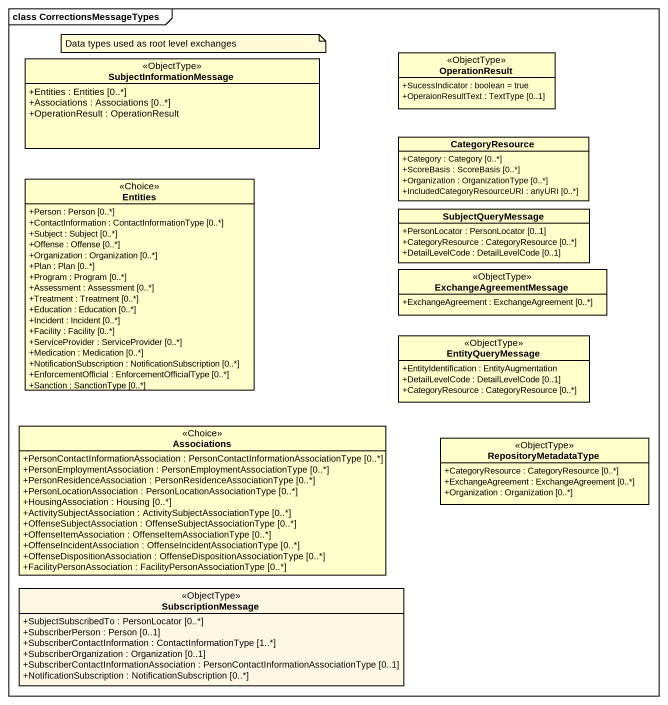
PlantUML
@startuml
mainframe class CorrectionsMessageTypes
hide circle
hide empty members
skinparam classAttributeIconSize 0
class SubjectInformationMessage <<ObjectType>> #FFFFCC {
  +Entities : Entities [0..*]
  +Associations : Associations [0..*]
  +OperationResult : OperationResult
}
class OperationResult <<ObjectType>> #FFFFCC {
  +SucessIndicator : boolean = true
  +OperaionResultText : TextType [0..1]
}
class CategoryResource #FFFFCC {
  +Category : Category [0..*]
  +ScoreBasis : ScoreBasis [0..*]
  +Organization : OrganizationType [0..*]
  +IncludedCategoryResourceURI : anyURI [0..*]
}
class Entities <<Choice>> #FFFFCC {
  +Person : Person [0..*]
  +ContactInformation : ContactInformationType [0..*]
  +Subject : Subject [0..*]
  +Offense : Offense [0..*]
  +Organization : Organization [0..*]
  +Plan : Plan [0..*]
  +Program : Program [0..*]
  +Assessment : Assessment [0..*]
  +Treatment : Treatment [0..*]
  +Education : Education [0..*]
  +Incident : Incident [0..*]
  +Facility : Facility [0..*]
  +ServiceProvider : ServiceProvider [0..*]
  +Medication : Medication [0..*]
  +NotificationSubscription : NotificationSubscription [0..*]
  +EnforcementOfficial : EnforcementOfficialType [0..*]
  +Sanction : SanctionType [0..*]
}
class SubjectQueryMessage #FFFFCC {
  +PersonLocator : PersonLocator [0..1]
  +CategoryResource : CategoryResource [0..*]
  +DetailLevelCode : DetailLevelCode [0..1]
}
class ExchangeAgreementMessage <<ObjectType>> #FFFFCC {
  +ExchangeAgreement : ExchangeAgreement [0..*]
}
class EntityQueryMessage <<ObjectType>> #FFFFCC {
  +EntityIdentification : EntityAugmentation
  +DetailLevelCode : DetailLevelCode [0..1]
  +CategoryResource : CategoryResource [0..*]
}
class Associations <<Choice>> #FFFFCC {
  +PersonContactInformationAssociation : PersonContactInformationAssociationType [0..*]
  +PersonEmploymentAssociation : PersonEmploymentAssociationType [0..*]
  +PersonResidenceAssociation : PersonResidenceAssociationType [0..*]
  +PersonLocationAssociation : PersonLocationAssociationType [0..*]
  +HousingAssociation : Housing [0..*]
  +ActivitySubjectAssociation : ActivitySubjectAssociationType [0..*]
  +OffenseSubjectAssociation : OffenseSubjectAssociationType [0..*]
  +OffenseItemAssociation : OffenseItemAssociationType [0..*]
  +OffenseIncidentAssociation : OffenseIncidentAssociationType [0..*]
  +OffenseDispositionAssociation : OffenseDispositionAssociationType [0..*]
  +FacilityPersonAssociation : FacilityPersonAssociationType [0..*]
}
class RepositoryMetadataType <<ObjectType>> #FFFFCC {
  +CategoryResource : CategoryResource [0..*]
  +ExchangeAgreement : ExchangeAgreement [0..*]
  +Organization : Organization [0..*]
}
class SubscriptionMessage <<ObjectType>> {
  +SubjectSubscribedTo : PersonLocator [0..*]
  +SubscriberPerson : Person [0..1]
  +SubscriberContactInformation : ContactInformationType [1..*]
  +SubscriberOrganization : Organization [0..1]
  +SubscriberContactInformationAssociation : PersonContactInformationAssociationType [0..1]
  +NotificationSubscription : NotificationSubscription [0..*]
}
note as N1
  Data types used as root level exchanges
end note
@enduml
